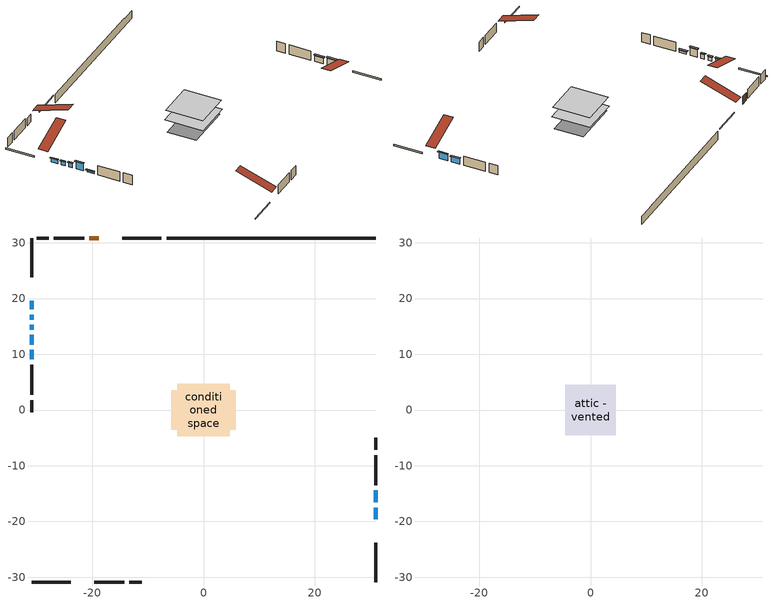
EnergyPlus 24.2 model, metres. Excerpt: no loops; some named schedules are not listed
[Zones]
conditioned space
 floor adiabatic (AdiabaticFloorConstruction): -4.73,-4.73 -4.73,4.73 4.73,4.73 4.73,-4.73 z0.77
 floor foundation (Slab1 construction): -5.79,-3.58 -5.79,3.58 5.79,3.58 5.79,-3.58 z-1.52
 wall outside (RimJoist1 construction): -7.55,30.86 -14.58,30.86 / -30.86,-30.86 -23.83,-30.86 / -30.86,30.86 -30.86,23.83 / 30.86,-30.86 30.86,-23.83 z0.77:1.07
 wall outside (AdiabaticWallConstruction 1): -18.77,30.86 -20.49,30.86 z0.77:2.8
 wall outside (AdiabaticWallConstruction): 30.86,-19.64 30.86,-17.5 z0.77:2.5; 30.86,-16.57 30.86,-14.44 z0.77:2.29; -30.86,19.64 -30.86,18.06 / -30.86,17.13 -30.86,16.21 z0.77:1.79; -30.86,15.29 -30.86,14.42 z0.77:1.94; -30.86,13.5 -30.86,11.72 z0.77:2.8; -30.86,10.79 -30.86,9.06 z0.77:1.33
 wall outside (Wall1 construction): -21.42,30.86 -26.84,30.86 / -19.63,-30.86 -14.22,-30.86 / -30.86,8.13 -30.86,2.72 / 30.86,-13.51 30.86,-8.09 z0.77:3.21
 wall outside (Wall2 construction): -27.77,30.86 -29.93,30.86 / -13.29,-30.86 -11.12,-30.86 / -30.86,1.79 -30.86,-0.38 / 30.86,-7.16 30.86,-5 z0.77:3.21
 wall foundation (FoundationWall1 construction): -6.62,30.86,-1.52 -6.62,30.86,0.77 27.11,30.86,0.77 27.11,30.86,0.51 30.86,30.86,0.51 30.86,30.86,-1.52
 window (WindowConstruction): 30.86,-19.63 30.86,-17.5 z0.77:2.5
 window (WindowConstruction 1): 30.86,-16.57 30.86,-14.44 z0.77:2.29
 window (WindowConstruction 2): -30.86,19.63 -30.86,18.06 z0.77:1.78
 window (WindowConstruction 3): -30.86,17.13 -30.86,16.22 z0.77:1.78
 window (WindowConstruction 4): -30.86,15.29 -30.86,14.42 z0.77:1.94
 window (WindowConstruction 5): -30.86,13.49 -30.86,11.72 z0.77:2.8
 window (WindowConstruction 6): -30.86,10.79 -30.86,9.06 z0.77:1.33
 door (Door): -18.77,30.86 -20.49,30.86 z0.77:2.8
 ceiling adiabatic (AdiabaticFloorConstruction): 4.73,-4.73 4.73,4.73 -4.73,4.73 -4.73,-4.73 z0.77
attic - vented
 floor to conditioned space (Floor1 construction Reversed): -4.55,-4.55 -4.55,4.55 4.55,4.55 4.55,-4.55 z3.21
 roof outside (Roof1 construction): -17.85,30.86,3.21 -17.85,21.99,6.17 -15.51,21.99,6.17 -15.51,30.86,3.21; -20.56,-30.86,3.21 -20.56,-21.99,6.17 -22.9,-21.99,6.17 -22.9,-30.86,3.21; -30.86,20.56,3.21 -21.99,20.56,6.17 -21.99,22.9,6.17 -30.86,22.9,3.21; 30.86,-20.56,3.21 21.99,-20.56,6.17 21.99,-22.9,6.17 30.86,-22.9,3.21
shading: 30.86,-17.3 30.86,-19.84 31.27,-19.84 31.27,-17.3 z2.7; 30.86,-14.24 30.86,-16.77 31.27,-16.77 31.27,-14.24 z2.5; -30.86,17.86 -30.86,19.84 -31.27,19.84 -31.27,17.86 z1.99; -30.86,16.01 -30.86,17.33 -31.27,17.33 -31.27,16.01 z1.99; -30.86,14.22 -30.86,15.49 -31.27,15.49 -31.27,14.22 z2.14; -30.86,11.52 -30.86,13.7 -31.27,13.7 -31.27,11.52 z3; -30.86,8.86 -30.86,10.99 -31.27,10.99 -31.27,8.86 z1.53
[Building]
Building 1: Terrain=Suburbs
[Site:Location]
Quebec Intl AP_QC: Latitude {deg}=46.8; Longitude {deg}=-71.38; Time Zone {hr}=-5; Elevation {m}=74; Keep Site Location Information=Yes
[Site:GroundTemperature:Shallow]
0.0108218, -2.24938, -2.43038, -1.3578, 2.94801, 7.23376, 10.9493, 13.303, 13.5029, 11.5886, 7.96783, 3.81355
[Site:WaterMainsTemperature]
Calculation Method=Schedule; Temperature Schedule=mains temperature schedule
[Material] Roughness=Rough; Thermal Absorptance=0.9
Name | Thickness {m} | Conductivity {W/m-K} | Density {kg/m3} | Specific Heat {J/kg-K} | Solar Absorptance | Visible Absorptance
asphalt or fiberglass shingles | 0.00635 | 0.162714 | 1121.4 | 1465.45 | 0.4 | 0.4
ceiling loosefill ins | 0.338667 | 0.0480833 | 16.02 | 1046.75 | 0.7 | 0.7
ceiling stud and cavity | 0.1397 | 0.417558 | 65.682 | 1177.47 | 0.7 | 0.7
concrete 4.0 in. | 0.1016 | 1.803125 | 2242.8 | 837.4 | 0.7 | 0.7
concrete 8.0 in. | 0.2032 | 1.803125 | 2242.8 | 837.4 | 0.7 | 0.7
door material | 0.04445 | 0.188738 | 512.64 | 1214.23 | 0.7 | 0.7
exterior vertical ins | 0.00206427 | 0.029427 | 32.04 | 1214.23 | 0.7 | 0.7
floor covering | 0.0127 | 0.0433444 | 54.468 | 1339.84 | 0.6 | 0.6
floor rigid ins; wall rigid ins 1 | 0.512978 | 0.029427 | 32.04 | 1214.23 | 0.7 | 0.7
floor stud and cavity | 0.1397 | 1.75129 | 37.0049 | 1207.88 | 0.7 | 0.7
furniture material conditioned space 1 | 0.1524 | 0.115458 | 640.8 | 1214.23 | 0.6 | 0.6
gypsum board | 0.0127 | 0.160291 | 801 | 837.4 | 0.6 | 0.6
gypsum board 1 | 0.0127 | 0.160291 | 801 | 837.4 | 0.7 | 0.7
osb sheathing 0.5 in. | 0.0127 | 0.115458 | 512.64 | 1214.23 | 0.7 | 0.7
osb sheathing 0.75 in. | 0.01905 | 0.115458 | 512.64 | 1214.23 | 0.7 | 0.7
osb sheathing 2.0 in. | 0.0508 | 0.115458 | 512.64 | 1214.23 | 0.7 | 0.7
rim joist rigid ins; wall rigid ins | 0.051816 | 0.029427 | 32.04 | 1214.23 | 0.7 | 0.7
rim joist stud and cavity | 0.0508 | 0.0956629 | 125.044 | 1163.47 | 0.6 | 0.6
wall stud and cavity | 0.1397 | 0.337621 | 139.0536 | 1170.24 | 0.7 | 0.7
wall stud and cavity 1 | 0.1397 | 0.574952 | 139.0536 | 1170.24 | 0.7 | 0.7
wall stud and cavity 2 | 0.0889 | 0.380278 | 52.3479 | 1209.89 | 0.7 | 0.7
wall stud and cavity 3 | 0.0889 | 0.391764 | 83.0341 | 1211.67 | 0.7 | 0.7
wood siding | 0.0254 | 0.102417 | 544.68 | 1172.36 | 0.4 | 0.4
wood siding 1; wood siding 2; wood siding 3 | 0.0254 | 0.102417 | 544.68 | 1172.36 | 0.7 | 0.7
[WindowMaterial:SimpleGlazingSystem]
Name | U-Factor {W/m2-K} | Solar Heat Gain Coefficient
WindowMaterial | 2.89521 | 0.66
WindowMaterial 1 | 2.93212 | 0.61
WindowMaterial 2 | 2.30584 | 0.57
WindowMaterial 3 | 2.37965 | 0.53
WindowMaterial 4 | 2.37 | 0.53
WindowMaterial 5 | 2.23032 | 0.55
WindowMaterial 6 | 7.58694 | 0.68
[Construction]
AdiabaticFloorConstruction: floor stud and cavity, floor rigid ins, osb sheathing 0.75 in., floor covering
AdiabaticWallConstruction: wood siding 2, wall rigid ins 1, wall stud and cavity 2, gypsum board
AdiabaticWallConstruction 1: wood siding 3, wall rigid ins 1, wall stud and cavity 2, gypsum board
Door: door material
Floor1 construction Reversed: gypsum board, ceiling stud and cavity, ceiling loosefill ins
FoundationWall1 construction: concrete 8.0 in., gypsum board 1
furniture construction conditioned space 1: furniture material conditioned space 1
PartitionWallConstruction: gypsum board, wall stud and cavity 3, gypsum board
RimJoist1 construction: wood siding 1, rim joist rigid ins, osb sheathing 2.0 in., rim joist stud and cavity
Roof1 construction: asphalt or fiberglass shingles
Slab1 construction: concrete 4.0 in.
Wall1 construction: wood siding, wall rigid ins, osb sheathing 0.5 in., wall stud and cavity, gypsum board
Wall2 construction: wood siding, wall rigid ins, osb sheathing 0.5 in., wall stud and cavity 1, gypsum board
WindowConstruction: WindowMaterial
WindowConstruction 1: WindowMaterial 1
WindowConstruction 2: WindowMaterial 2
WindowConstruction 3: WindowMaterial 3
WindowConstruction 4: WindowMaterial 4
WindowConstruction 5: WindowMaterial 5
WindowConstruction 6: WindowMaterial 6
[Zone] Multiplier=1; Part of Total Floor Area=Yes
Name | Volume {m3}
attic - vented | 39.8246
conditioned space | 410.9
[Space]
Name | Zone | Volume {m3}
attic - vented 1 | attic - vented | 39.8246
conditioned space 1 | conditioned space | 410.9
[ZoneInfiltration:EffectiveLeakageArea]
infil attic - vented 1: Zone or Space=attic - vented 1; Schedule=Always On Discrete; Effective Air Leakage Area {cm2}=3063.14; Stack Coefficient=0.000205635; Wind Coefficient=9.68877e-06
[ZoneMixing]
whole house fan mix: Zone or Space=attic - vented; Schedule=Always On Continuous; Design Flow Rate Calculation Method=Flow/Zone; Design Flow Rate {m3/s}=0; Source Zone or Space=conditioned space
[SurfaceProperty:ExposedFoundationPerimeter]
Slab1: Exposed Perimeter Calculation Method=TotalExposedPerimeter; Total Exposed Perimeter {m}=37.48
[InternalMass] Zone or ZoneList=conditioned space; Space or SpaceList=conditioned space 1
Name | Construction | Surface Area {m2}
furniture mass conditioned space 1 | furniture construction conditioned space 1 | 68.9249
partition wall mass | PartitionWallConstruction | 172.312
[Lights]
interior lighting: Zone or ZoneList or Space or SpaceList=conditioned space 1; Schedule=interior lighting schedule; Design Level Calculation Method=LightingLevel; Lighting Level {W}=343.2; Return Air Fraction=0; Fraction Radiant=0.6; Fraction Visible=0.2; Fraction Replaceable=1
[People]
occupants: Zone or ZoneList or Space or SpaceList=conditioned space 1; Number of People Schedule=occupants schedule; Number of People Calculation Method=People; Number of People=3; Fraction Radiant=0.314171; Sensible Heat Fraction=0.56303; Activity Level Schedule=occupants activity schedule; Carbon Dioxide Generation Rate {m3/s-W}=0; Enable ASHRAE 55 Comfort Warnings=No; Mean Radiant Temperature Calculation Type=EnclosureAveraged
[ElectricEquipment] Zone or ZoneList or Space or SpaceList=conditioned space 1; Design Level Calculation Method=EquipmentLevel
Name | Schedule | Design Level {W} | Fraction Latent | Fraction Radiant | Fraction Lost
clothes dryer | clothes dryer schedule | 140.772 | 0.015 | 0.081 | 0.85
clothes washer | clothes washer schedule | 32.1985 | 0.03 | 0.162 | 0.7
cooking range | cooking range schedule | 215.147 | 0.08 | 0.432 | 0.2
dishwasher | dishwasher schedule | 66.8632 | 0.3 | 0.18 | 0.4
fridge | fridge schedule | 72.9452 | 0 | 0.6 | 0
mech vent bath fan 0 | mech vent bath fan 0 schedule | 50.2 | 0 | 0 | 1
mech vent house fan | mech vent house fan schedule | 19.9167 | 0 | 0 | 0.5
mech vent house fan cfis | mech vent house fan cfis schedule | 0 | 0 | 0 | 0
mech vent range fan 0 | mech vent range fan 0 schedule | 57 | 0 | 0 | 1
misc plug loads | misc plug loads schedule | 494.7 | 0.045 | 0.513 | 0.1
whole house fan | Always On Discrete | 0 | 0 | 0 | 1
[OtherEquipment] Zone or ZoneList or Space or SpaceList=conditioned space 1; Design Level Calculation Method=EquipmentLevel
Name | Fuel Type | Schedule | Design Level {W} | Fraction Latent | Fraction Radiant | Fraction Lost
clothes dryer 1 | Electricity | clothes dryer schedule | 0 | 0.015 | 0.081 | 0.85
cooking range 1 | Electricity | cooking range schedule | 0 | 0.08 | 0.432 | 0.2
general water use latent | None | general water use schedule | 62.594 | 1 | 0 | 0
general water use sensible | None | general water use schedule | -61.6891 | 0 | 0.6 | 0
mech vent house fan latent load | None | Always On Discrete | 0 | 1 | 0 | 0
mech vent house fan sensible load | None | Always On Discrete | 0 | 0 | 0 | 0
water heater energy adjustment1 | Electricity | Always On Discrete | 0.01 | 0 | 0 | 1
[ZoneInfiltration:DesignFlowRate] Zone or ZoneList or Space or SpaceList=conditioned space 1; Schedule=Always On Discrete; Design Flow Rate Calculation Method=Flow/Zone; Design Flow Rate {m3/s}=0
infil flow; natural vent flow; whole house fan flow
[ZoneControl:Thermostat]
conditioned space Thermostat: Zone or ZoneList=conditioned space; Control Type Schedule=conditioned space Thermostat Schedule; Control 1=conditioned space temperature setpoint; Temperature Difference Between Cutout And Setpoint {deltaC}=0
[ZoneHVAC:Baseboard:Convective:Electric]
electric baseboard: Availability Schedule=Always On Discrete; Heating Design Capacity {W}=12457.9; Efficiency=1
[AirLoopHVAC:UnitarySystem]
unit heater unitary system: Control Type=Load; Controlling Zone or Thermostat Location=conditioned space; Dehumidification Control Type=None; Availability Schedule=Always On Discrete; Supply Fan=unit heater supply fan; Fan Placement=BlowThrough; Supply Air Fan Operating Mode Schedule=unit heater auto fan schedule; Heating Coil=unit heater htg coil; DX Heating Coil Sizing Ratio=1; Use DOAS DX Cooling Coil=No; Minimum Supply Air Temperature {C}=2; Latent Load Control=SensibleOnlyLoadControl; Cooling Supply Air Flow Rate Method=None; Heating Supply Air Flow Rate Method=SupplyAirFlowRate; Heating Supply Air Flow Rate {m3/s}=0.00141584; No Load Supply Air Flow Rate Method=SupplyAirFlowRate; No Load Supply Air Flow Rate {m3/s}=0; No Load Supply Air Flow Rate Control Set To Low Speed=Yes; Maximum Supply Air Temperature {C}=48.8889; Maximum Outdoor Dry-Bulb Temperature for Supplemental Heater Operation {C}=21; Ancillary On-Cycle Electric Power {W}=0; Ancillary Off-Cycle Electric Power {W}=0
[Fan:SystemModel]
unit heater supply fan: Availability Schedule=Always On Discrete; Design Maximum Air Flow Rate {m3/s}=0.00141584; Speed Control Method=Discrete; Electric Power Minimum Flow Rate Fraction=0.2; Design Pressure Rise {Pa}=500; Motor Efficiency=1; Motor In Air Stream Fraction=1; Design Electric Power Consumption {W}=Autosize; Design Power Sizing Method=PowerPerFlow; Electric Power Per Unit Flow Rate {W/(m3/s)}=1e-06; Electric Power Per Unit Flow Rate Per Unit Pressure {W/((m3/s)-Pa)}=1.66667; Fan Total Efficiency=0.7; Motor Loss Radiative Fraction=0; Number of Speeds=1; Speed Flow Fraction 1=1; Speed Electric Power Fraction 1=1
[Coil:Heating:Fuel]
unit heater htg coil: Availability Schedule=Always On Discrete; Fuel Type=Propane; Burner Efficiency=0.3; Nominal Capacity {W}=0.293071; On Cycle Parasitic Electric Load {W}=0; Off Cycle Parasitic Fuel Load {W}=0
[Zone equipment]
conditioned space: electric baseboard, unit heater unitary system
[Foundation:Kiva]
Foundation Kiva 1: Initial Indoor Air Temperature {C}=18; Wall Height Above Grade {m}=0.769986; Wall Depth Below Slab {m}=0.2032; Custom Block Material Name 1=exterior vertical ins; Custom Block Depth 1 {m}=2.28999; Custom Block X Position 1 {m}=0.2159; Custom Block Z Position 1 {m}=0
[Foundation:Kiva:Settings]
Soil Conductivity {W/m-K}=0.849921; Soil Density {kg/m3}=1842.3; Soil Specific Heat {J/kg-K}=418.7; Ground Solar Absorptivity=0.9; Ground Thermal Absorptivity=0.9; Ground Surface Roughness {m}=0.03; Far-Field Width {m}=40; Deep-Ground Boundary Condition=ZeroFlux; Deep-Ground Depth {m}=40; Minimum Cell Dimension {m}=0.2; Maximum Cell Growth Coefficient=3; Simulation Timestep=Timestep
[Exterior:Lights]
exterior lighting: Schedule=exterior lighting schedule; Design Level {W}=75.6
[EnergyManagementSystem:GlobalVariable]
infil_program_Qfan
infil_program_Qinf
natural_vent_program_Qnv
natural_vent_program_Qwhf
[EnergyManagementSystem:Sensor]
Name | Output:Variable or Output:Meter Index Key | Output:Variable or Output:Meter
airflow_gain | infil flow | Infiltration Sensible Heat Gain Energy
airflow_gain_1 | natural vent flow | Infiltration Sensible Heat Gain Energy
airflow_gain_2 | whole house fan flow | Infiltration Sensible Heat Gain Energy
airflow_loss | infil flow | Infiltration Sensible Heat Loss Energy
airflow_loss_1 | natural vent flow | Infiltration Sensible Heat Loss Energy
airflow_loss_2 | whole house fan flow | Infiltration Sensible Heat Loss Energy
clg_load_cond |  | Cooling:EnergyTransfer:Zone:CONDITIONED SPACE
clg_sp_s; clg_sp_s_1 | cooling setpoint | Schedule Value
clothes_dryer_exhaust_0_sch_s | clothes dryer exhaust 0 schedule | Schedule Value
conditioned_space_clg_unmet_s | conditioned space | Zone Cooling Setpoint Not Met Time
conditioned_space_htg_unmet_s | conditioned space | Zone Heating Setpoint Not Met Time
cool_season | cooling season schedule | Schedule Value
fridge_tin_s | conditioned space | Zone Mean Air Temperature
htg_load_cond |  | Heating:EnergyTransfer:Zone:CONDITIONED SPACE
htg_sp_s; htg_sp_s_1 | heating setpoint | Schedule Value
ig_ee_conv | clothes dryer | Electric Equipment Convective Heating Energy
ig_ee_conv_2 | cooking range | Electric Equipment Convective Heating Energy
ig_ee_conv_4 | fridge | Electric Equipment Convective Heating Energy
ig_ee_conv_5 | misc plug loads | Electric Equipment Convective Heating Energy
ig_ee_conv_6 | whole house fan | Electric Equipment Convective Heating Energy
ig_ee_rad | clothes dryer | Electric Equipment Radiant Heating Energy
ig_ee_rad_2 | cooking range | Electric Equipment Radiant Heating Energy
ig_ee_rad_4 | fridge | Electric Equipment Radiant Heating Energy
ig_ee_rad_5 | misc plug loads | Electric Equipment Radiant Heating Energy
ig_ee_rad_6 | whole house fan | Electric Equipment Radiant Heating Energy
ig_lgt_conv | interior lighting | Lights Convective Heating Energy
ig_lgt_rad | interior lighting | Lights Radiant Heating Energy
ig_lgt_vis | interior lighting | Lights Visible Radiation Heating Energy
ig_oe_conv | clothes dryer 1 | Other Equipment Convective Heating Energy
ig_oe_conv_1 | cooking range 1 | Other Equipment Convective Heating Energy
ig_oe_conv_2 | general water use latent | Other Equipment Convective Heating Energy
ig_oe_conv_3 | general water use sensible | Other Equipment Convective Heating Energy
ig_oe_conv_4 | water heater energy adjustment1 | Other Equipment Convective Heating Energy
ig_oe_rad | clothes dryer 1 | Other Equipment Radiant Heating Energy
ig_oe_rad_1 | cooking range 1 | Other Equipment Radiant Heating Energy
ig_oe_rad_2 | general water use latent | Other Equipment Radiant Heating Energy
ig_oe_rad_3 | general water use sensible | Other Equipment Radiant Heating Energy
ig_oe_rad_4 | water heater energy adjustment1 | Other Equipment Radiant Heating Energy
ig_ppl_conv | occupants | People Convective Heating Energy
ig_ppl_rad | occupants | People Radiant Heating Energy
im_conv | furniture mass conditioned space 1 | Surface Inside Face Convection Heat Gain Energy
im_conv_1 | partition wall mass | Surface Inside Face Convection Heat Gain Energy
im_ig | furniture mass conditioned space 1 | Surface Inside Face Internal Gains Radiation Heat Gain Energy
im_ig_1 | partition wall mass | Surface Inside Face Internal Gains Radiation Heat Gain Energy
im_lgt | furniture mass conditioned space 1 | Surface Inside Face Lights Radiation Heat Gain Energy
im_lgt_1 | partition wall mass | Surface Inside Face Lights Radiation Heat Gain Energy
im_sol | furniture mass conditioned space 1 | Surface Inside Face Solar Radiation Heat Gain Energy
im_sol_1 | partition wall mass | Surface Inside Face Solar Radiation Heat Gain Energy
im_surf | furniture mass conditioned space 1 | Surface Inside Face Net Surface Thermal Radiation Heat Gain Energy
im_surf_1 | partition wall mass | Surface Inside Face Net Surface Thermal Radiation Heat Gain Energy
mech_vent_bath_fan_0_sch_s | mech vent bath fan 0 schedule | Schedule Value
mech_vent_range_fan_0_sch_s | mech vent range fan 0 schedule | Schedule Value
mv_conv | mech vent bath fan 0 | Electric Equipment Convective Heating Energy
mv_conv_1 | mech vent house fan | Electric Equipment Convective Heating Energy
mv_conv_2 | mech vent house fan cfis | Electric Equipment Convective Heating Energy
mv_conv_3 | mech vent range fan 0 | Electric Equipment Convective Heating Energy
mv_conv_4 | mech vent house fan latent load | Other Equipment Convective Heating Energy
mv_conv_5 | mech vent house fan sensible load | Other Equipment Convective Heating Energy
mv_rad | mech vent bath fan 0 | Electric Equipment Radiant Heating Energy
mv_rad_1 | mech vent house fan | Electric Equipment Radiant Heating Energy
mv_rad_2 | mech vent house fan cfis | Electric Equipment Radiant Heating Energy
mv_rad_3 | mech vent range fan 0 | Electric Equipment Radiant Heating Energy
mv_rad_4 | mech vent house fan latent load | Other Equipment Radiant Heating Energy
mv_rad_5 | mech vent house fan sensible load | Other Equipment Radiant Heating Energy
natural_vent_s | natural vent schedule | Schedule Value
out_pb_s |  | Site Outdoor Air Barometric Pressure
out_wt_s |  | Site Outdoor Air Humidity Ratio
site_vw_s |  | Site Wind Speed
ss_back_out | Window1 | Surface Window Shortwave from Zone Back Out Window Heat Transfer Rate
ss_back_out_1 | Window2 | Surface Window Shortwave from Zone Back Out Window Heat Transfer Rate
ss_back_out_2 | Window4 | Surface Window Shortwave from Zone Back Out Window Heat Transfer Rate
ss_back_out_3 | Window5 | Surface Window Shortwave from Zone Back Out Window Heat Transfer Rate
ss_back_out_4 | Window6 | Surface Window Shortwave from Zone Back Out Window Heat Transfer Rate
ss_back_out_5 | Window7 | Surface Window Shortwave from Zone Back Out Window Heat Transfer Rate
ss_back_out_6 | Window8 | Surface Window Shortwave from Zone Back Out Window Heat Transfer Rate
ss_conv | Door1 | Surface Inside Face Convection Heat Gain Energy
ss_conv_1 | Window1 | Surface Inside Face Convection Heat Gain Energy
ss_conv_2 | Window2 | Surface Inside Face Convection Heat Gain Energy
ss_conv_3 | Window4 | Surface Inside Face Convection Heat Gain Energy
ss_conv_4 | Window5 | Surface Inside Face Convection Heat Gain Energy
ss_conv_5 | Window6 | Surface Inside Face Convection Heat Gain Energy
ss_conv_6 | Window7 | Surface Inside Face Convection Heat Gain Energy
ss_conv_7 | Window8 | Surface Inside Face Convection Heat Gain Energy
ss_ig | Door1 | Surface Inside Face Internal Gains Radiation Heat Gain Energy
ss_ig_1 | Window1 | Surface Inside Face Internal Gains Radiation Heat Gain Energy
ss_ig_2 | Window2 | Surface Inside Face Internal Gains Radiation Heat Gain Energy
ss_ig_3 | Window4 | Surface Inside Face Internal Gains Radiation Heat Gain Energy
ss_ig_4 | Window5 | Surface Inside Face Internal Gains Radiation Heat Gain Energy
ss_ig_5 | Window6 | Surface Inside Face Internal Gains Radiation Heat Gain Energy
ss_ig_6 | Window7 | Surface Inside Face Internal Gains Radiation Heat Gain Energy
ss_ig_7 | Window8 | Surface Inside Face Internal Gains Radiation Heat Gain Energy
ss_lgt | Door1 | Surface Inside Face Lights Radiation Heat Gain Energy
ss_sol | Door1 | Surface Inside Face Solar Radiation Heat Gain Energy
ss_surf | Door1 | Surface Inside Face Net Surface Thermal Radiation Heat Gain Energy
ss_surf_1 | Window1 | Surface Inside Face Net Surface Thermal Radiation Heat Gain Energy
ss_surf_2 | Window2 | Surface Inside Face Net Surface Thermal Radiation Heat Gain Energy
ss_surf_3 | Window4 | Surface Inside Face Net Surface Thermal Radiation Heat Gain Energy
ss_surf_4 | Window5 | Surface Inside Face Net Surface Thermal Radiation Heat Gain Energy
ss_surf_5 | Window6 | Surface Inside Face Net Surface Thermal Radiation Heat Gain Energy
ss_surf_6 | Window7 | Surface Inside Face Net Surface Thermal Radiation Heat Gain Energy
ss_surf_7 | Window8 | Surface Inside Face Net Surface Thermal Radiation Heat Gain Energy
ss_trans_in | Window1 | Surface Window Transmitted Solar Radiation Rate
ss_trans_in_1 | Window2 | Surface Window Transmitted Solar Radiation Rate
ss_trans_in_2 | Window4 | Surface Window Transmitted Solar Radiation Rate
ss_trans_in_3 | Window5 | Surface Window Transmitted Solar Radiation Rate
ss_trans_in_4 | Window6 | Surface Window Transmitted Solar Radiation Rate
ss_trans_in_5 | Window7 | Surface Window Transmitted Solar Radiation Rate
ss_trans_in_6 | Window8 | Surface Window Transmitted Solar Radiation Rate
ss_trans_out | Window1 | Surface Inside Face Initial Transmitted Diffuse Transmitted Out Window Solar Radiation Rate
ss_trans_out_1 | Window2 | Surface Inside Face Initial Transmitted Diffuse Transmitted Out Window Solar Radiation Rate
ss_trans_out_2 | Window4 | Surface Inside Face Initial Transmitted Diffuse Transmitted Out Window Solar Radiation Rate
ss_trans_out_3 | Window5 | Surface Inside Face Initial Transmitted Diffuse Transmitted Out Window Solar Radiation Rate
ss_trans_out_4 | Window6 | Surface Inside Face Initial Transmitted Diffuse Transmitted Out Window Solar Radiation Rate
ss_trans_out_5 | Window7 | Surface Inside Face Initial Transmitted Diffuse Transmitted Out Window Solar Radiation Rate
ss_trans_out_6 | Window8 | Surface Inside Face Initial Transmitted Diffuse Transmitted Out Window Solar Radiation Rate
s_conv | Floor1 | Surface Inside Face Convection Heat Gain Energy
s_conv_1 | FoundationWall1 | Surface Inside Face Convection Heat Gain Energy
s_conv_10 | Wall1:180 | Surface Inside Face Convection Heat Gain Energy
s_conv_11 | Wall1:270 | Surface Inside Face Convection Heat Gain Energy
s_conv_12 | Wall1:90 | Surface Inside Face Convection Heat Gain Energy
s_conv_13 | Wall2:0 | Surface Inside Face Convection Heat Gain Energy
s_conv_14 | Wall2:180 | Surface Inside Face Convection Heat Gain Energy
s_conv_15 | Wall2:270 | Surface Inside Face Convection Heat Gain Energy
s_conv_16 | Wall2:90 | Surface Inside Face Convection Heat Gain Energy
s_conv_2 | inferred conditioned ceiling | Surface Inside Face Convection Heat Gain Energy
s_conv_3 | inferred conditioned floor | Surface Inside Face Convection Heat Gain Energy
s_conv_4 | RimJoist1:0 | Surface Inside Face Convection Heat Gain Energy
s_conv_5 | RimJoist1:180 | Surface Inside Face Convection Heat Gain Energy
s_conv_6 | RimJoist1:270 | Surface Inside Face Convection Heat Gain Energy
s_conv_7 | RimJoist1:90 | Surface Inside Face Convection Heat Gain Energy
s_conv_8 | Slab1 | Surface Inside Face Convection Heat Gain Energy
s_conv_9 | Wall1:0 | Surface Inside Face Convection Heat Gain Energy
s_ig | Floor1 | Surface Inside Face Internal Gains Radiation Heat Gain Energy
s_ig_1 | FoundationWall1 | Surface Inside Face Internal Gains Radiation Heat Gain Energy
s_ig_10 | Wall1:180 | Surface Inside Face Internal Gains Radiation Heat Gain Energy
s_ig_11 | Wall1:270 | Surface Inside Face Internal Gains Radiation Heat Gain Energy
s_ig_12 | Wall1:90 | Surface Inside Face Internal Gains Radiation Heat Gain Energy
s_ig_13 | Wall2:0 | Surface Inside Face Internal Gains Radiation Heat Gain Energy
s_ig_14 | Wall2:180 | Surface Inside Face Internal Gains Radiation Heat Gain Energy
s_ig_15 | Wall2:270 | Surface Inside Face Internal Gains Radiation Heat Gain Energy
s_ig_16 | Wall2:90 | Surface Inside Face Internal Gains Radiation Heat Gain Energy
s_ig_2 | inferred conditioned ceiling | Surface Inside Face Internal Gains Radiation Heat Gain Energy
s_ig_3 | inferred conditioned floor | Surface Inside Face Internal Gains Radiation Heat Gain Energy
s_ig_4 | RimJoist1:0 | Surface Inside Face Internal Gains Radiation Heat Gain Energy
s_ig_5 | RimJoist1:180 | Surface Inside Face Internal Gains Radiation Heat Gain Energy
